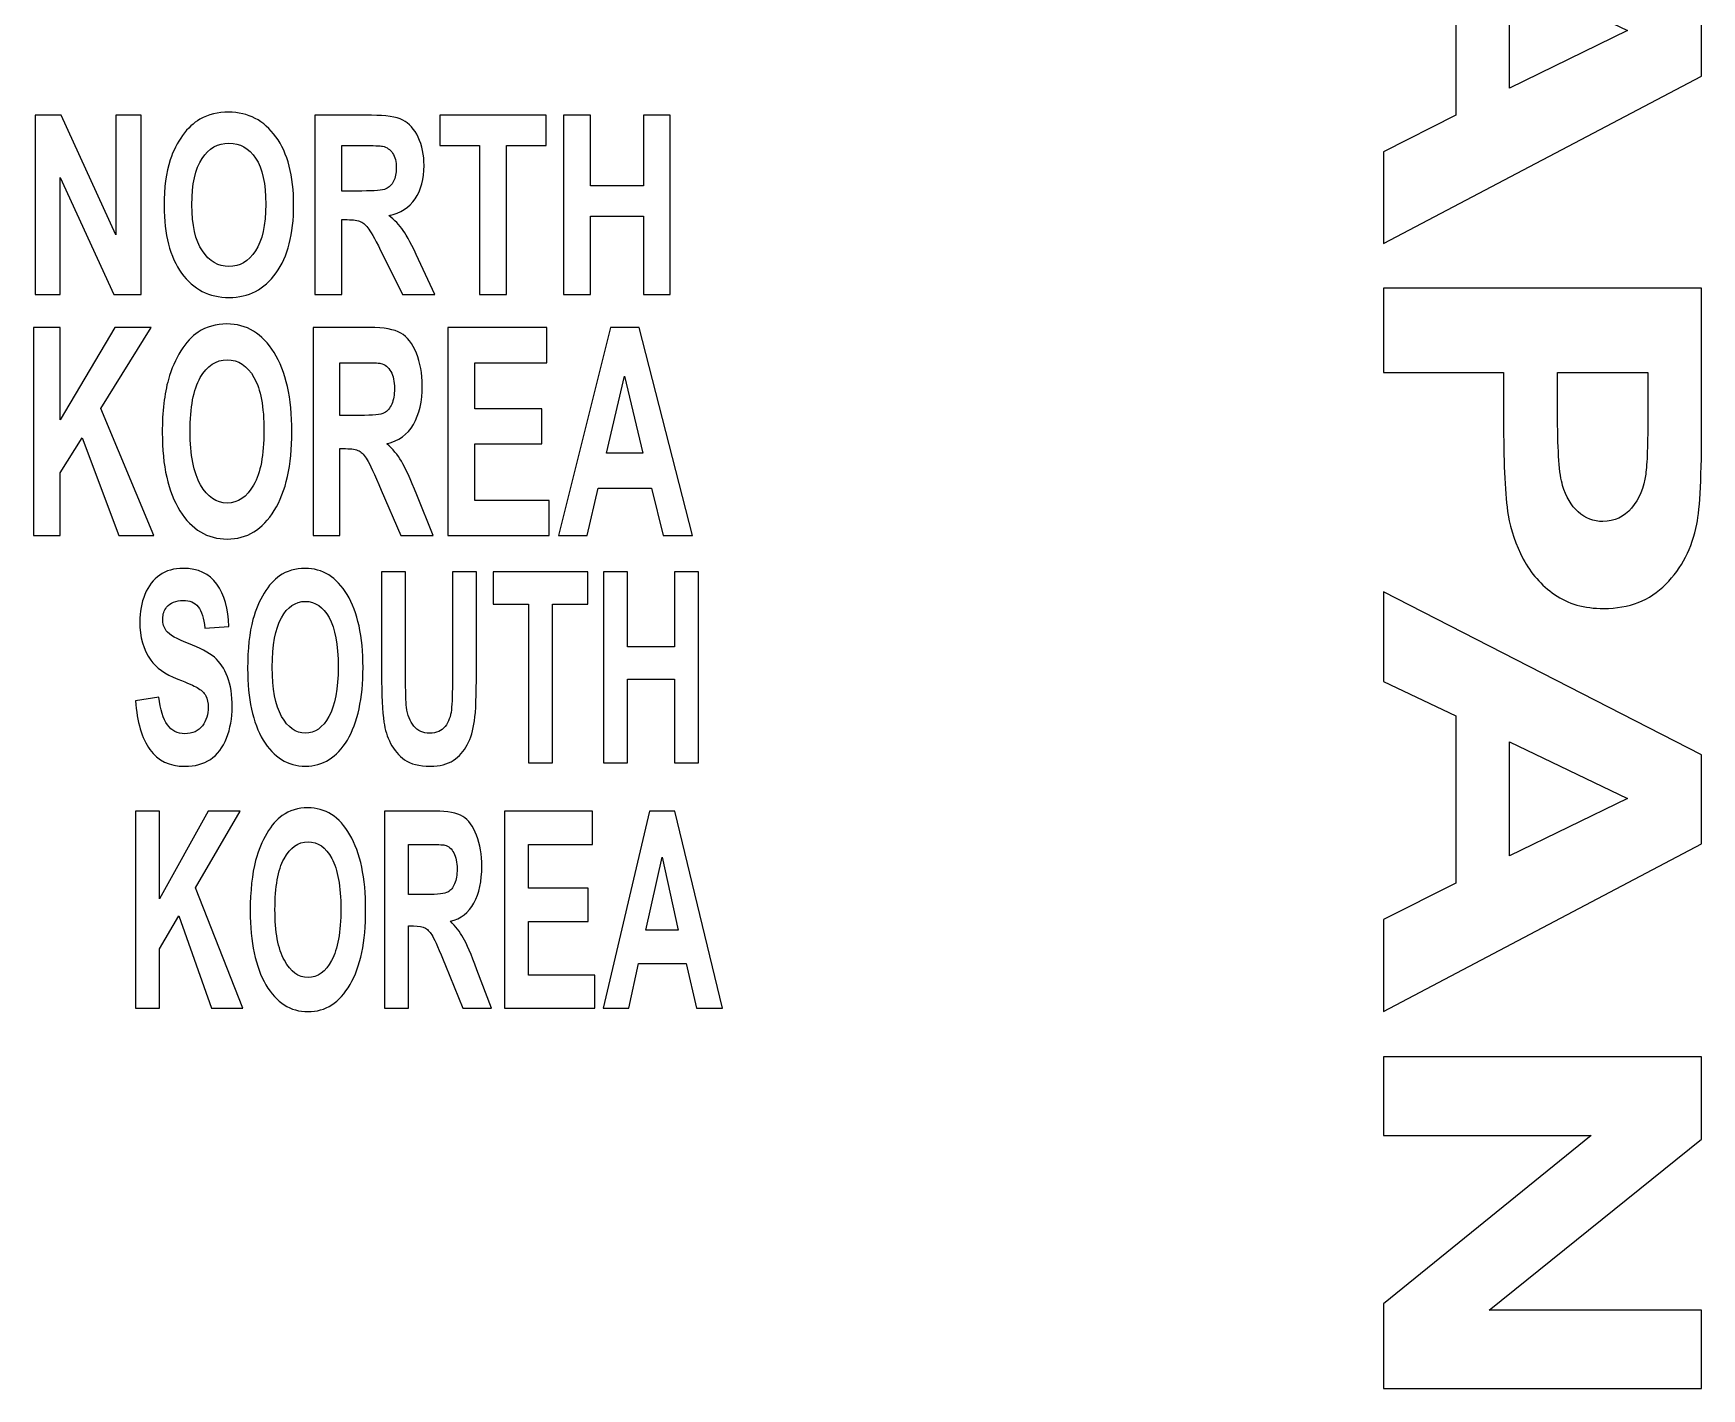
# Model space of a CAD drawing. Header units: centimetres. Extents: x -12.1 to 12.1, y -5 to 6.2.
# Drawn here: x 6.6 to 7.875, y 2.236 to 3.272 of the extents above; entities that cross this region are included whole.
import ezdxf

# ---------------------------------------------------------------- set-up
doc = ezdxf.new("R2010")
doc.units = ezdxf.units.CM
doc.header["$MEASUREMENT"] = 0
doc.layers.add('Layer 1', color=7, linetype='Continuous')

msp = doc.modelspace()

# ---------------------------------------------------------------- linework, layer by layer
at = {"layer": 'Layer 1', "color": 250}
for points, knots in [([(7.63153, 3.11112), (7.63153, 3.11112), (7.63153, 3.18124), (7.63153, 3.18124), (7.63153, 3.18124), (7.63153, 3.18124), (7.68674, 3.20914), (7.68674, 3.20914), (7.68674, 3.20914), (7.68674, 3.20914), (7.68674, 3.33676), (7.68674, 3.33676), (7.68674, 3.33676), (7.68674, 3.33676), (7.63153, 3.36312), (7.63153, 3.36312), (7.63153, 3.36312), (7.63153, 3.36312), (7.63153, 3.43152), (7.63153, 3.43152), (7.63153, 3.43152), (7.63153, 3.43152), (7.8745, 3.30715), (7.8745, 3.30715), (7.8745, 3.30715), (7.8745, 3.30715), (7.8745, 3.23899), (7.8745, 3.23899), (7.8745, 3.23899), (7.8745, 3.23899), (7.63153, 3.11112), (7.63153, 3.11112)], [0, 0, 0, 0, 0.1111111, 0.1111111, 0.1111111, 0.1111111, 0.2222222, 0.2222222, 0.2222222, 0.2222222, 0.3333333, 0.3333333, 0.3333333, 0.3333333, 0.4444444, 0.4444444, 0.4444444, 0.4444444, 0.5555556, 0.5555556, 0.5555556, 0.5555556, 0.6666667, 0.6666667, 0.6666667, 0.6666667, 0.7777778, 0.7777778, 0.7777778, 0.7777778, 1, 1, 1, 1]), ([(7.72768, 3.22984), (7.72768, 3.22984), (7.81787, 3.27384), (7.81787, 3.27384), (7.81787, 3.27384), (7.81787, 3.27384), (7.72768, 3.31696), (7.72768, 3.31696), (7.72768, 3.31696), (7.72768, 3.31696), (7.72768, 3.22984), (7.72768, 3.22984)], [0, 0, 0, 0, 0.25, 0.25, 0.25, 0.25, 0.5, 0.5, 0.5, 0.5, 1, 1, 1, 1]), ([(6.60137, 3.07219), (6.60137, 3.07219), (6.60137, 3.20905), (6.60137, 3.20905), (6.60137, 3.20905), (6.60137, 3.20905), (6.6214, 3.20905), (6.6214, 3.20905), (6.6214, 3.20905), (6.6214, 3.20905), (6.66315, 3.11767), (6.66315, 3.11767), (6.66315, 3.11767), (6.66315, 3.11767), (6.66315, 3.20905), (6.66315, 3.20905), (6.66315, 3.20905), (6.66315, 3.20905), (6.68234, 3.20905), (6.68234, 3.20905), (6.68234, 3.20905), (6.68234, 3.20905), (6.68234, 3.07219), (6.68234, 3.07219), (6.68234, 3.07219), (6.68234, 3.07219), (6.66164, 3.07219), (6.66164, 3.07219), (6.66164, 3.07219), (6.66164, 3.07219), (6.62053, 3.16144), (6.62053, 3.16144), (6.62053, 3.16144), (6.62053, 3.16144), (6.62053, 3.07219), (6.62053, 3.07219), (6.62053, 3.07219), (6.62053, 3.07219), (6.60137, 3.07219), (6.60137, 3.07219)], [0, 0, 0, 0, 0.0909091, 0.0909091, 0.0909091, 0.0909091, 0.1818182, 0.1818182, 0.1818182, 0.1818182, 0.2727273, 0.2727273, 0.2727273, 0.2727273, 0.3636364, 0.3636364, 0.3636364, 0.3636364, 0.4545455, 0.4545455, 0.4545455, 0.4545455, 0.5454545, 0.5454545, 0.5454545, 0.5454545, 0.6363636, 0.6363636, 0.6363636, 0.6363636, 0.7272727, 0.7272727, 0.7272727, 0.7272727, 0.8181818, 0.8181818, 0.8181818, 0.8181818, 1, 1, 1, 1]), ([(6.69993, 3.13978), (6.69993, 3.15373), (6.70151, 3.1654), (6.70456, 3.17489), (6.70456, 3.17489), (6.70689, 3.18185), (6.71007, 3.18812), (6.71406, 3.19365), (6.71406, 3.19365), (6.7181, 3.19921), (6.72253, 3.20331), (6.72728, 3.20596), (6.72728, 3.20596), (6.73363, 3.20958), (6.74099, 3.21138), (6.74926, 3.21138), (6.74926, 3.21138), (6.76428, 3.21138), (6.77634, 3.20515), (6.78534, 3.19263), (6.78534, 3.19263), (6.79439, 3.18011), (6.79891, 3.16273), (6.79891, 3.14045), (6.79891, 3.14045), (6.79891, 3.11834), (6.79443, 3.10105), (6.78549, 3.08859), (6.78549, 3.08859), (6.77651, 3.07609), (6.76458, 3.06987), (6.74955, 3.06987), (6.74955, 3.06987), (6.73438, 3.06987), (6.72229, 3.07606), (6.71335, 3.08847), (6.71335, 3.08847), (6.70441, 3.1009), (6.69993, 3.11802), (6.69993, 3.13978)], [0, 0, 0, 0, 0.0909091, 0.0909091, 0.0909091, 0.0909091, 0.1818182, 0.1818182, 0.1818182, 0.1818182, 0.2727273, 0.2727273, 0.2727273, 0.2727273, 0.3636364, 0.3636364, 0.3636364, 0.3636364, 0.4545455, 0.4545455, 0.4545455, 0.4545455, 0.5454545, 0.5454545, 0.5454545, 0.5454545, 0.6363636, 0.6363636, 0.6363636, 0.6363636, 0.7272727, 0.7272727, 0.7272727, 0.7272727, 0.8181818, 0.8181818, 0.8181818, 0.8181818, 1, 1, 1, 1]), ([(6.81504, 3.07219), (6.81504, 3.07219), (6.81504, 3.20905), (6.81504, 3.20905), (6.81504, 3.20905), (6.81504, 3.20905), (6.85843, 3.20905), (6.85843, 3.20905), (6.85843, 3.20905), (6.86935, 3.20905), (6.87724, 3.2078), (6.88222, 3.20538), (6.88222, 3.20538), (6.88711, 3.20291), (6.8911, 3.19854), (6.89407, 3.19225), (6.89407, 3.19225), (6.89704, 3.18596), (6.8985, 3.17876), (6.8985, 3.1707), (6.8985, 3.1707), (6.8985, 3.16042), (6.89628, 3.15192), (6.89177, 3.14525), (6.89177, 3.14525), (6.88729, 3.13856), (6.88053, 3.13433), (6.87159, 3.13258), (6.87159, 3.13258), (6.87604, 3.12912), (6.87972, 3.12528), (6.88262, 3.12108), (6.88262, 3.12108), (6.88548, 3.11695), (6.88944, 3.10952), (6.89436, 3.0989), (6.89436, 3.0989), (6.89436, 3.0989), (6.90682, 3.07219), (6.90682, 3.07219), (6.90682, 3.07219), (6.90682, 3.07219), (6.88218, 3.07219), (6.88218, 3.07219), (6.88218, 3.07219), (6.88218, 3.07219), (6.86728, 3.10198), (6.86728, 3.10198), (6.86728, 3.10198), (6.86198, 3.11261), (6.85837, 3.11931), (6.85639, 3.1221), (6.85639, 3.1221), (6.85443, 3.12487), (6.8524, 3.12676), (6.85018, 3.12778), (6.85018, 3.12778), (6.84803, 3.12883), (6.84457, 3.12932), (6.83982, 3.12932), (6.83982, 3.12932), (6.83982, 3.12932), (6.83566, 3.12932), (6.83566, 3.12932), (6.83566, 3.12932), (6.83566, 3.12932), (6.83566, 3.07219), (6.83566, 3.07219), (6.83566, 3.07219), (6.83566, 3.07219), (6.81504, 3.07219), (6.81504, 3.07219)], [0, 0, 0, 0, 0.0526316, 0.0526316, 0.0526316, 0.0526316, 0.1052632, 0.1052632, 0.1052632, 0.1052632, 0.1578947, 0.1578947, 0.1578947, 0.1578947, 0.2105263, 0.2105263, 0.2105263, 0.2105263, 0.2631579, 0.2631579, 0.2631579, 0.2631579, 0.3157895, 0.3157895, 0.3157895, 0.3157895, 0.3684211, 0.3684211, 0.3684211, 0.3684211, 0.4210526, 0.4210526, 0.4210526, 0.4210526, 0.4736842, 0.4736842, 0.4736842, 0.4736842, 0.5263158, 0.5263158, 0.5263158, 0.5263158, 0.5789474, 0.5789474, 0.5789474, 0.5789474, 0.6315789, 0.6315789, 0.6315789, 0.6315789, 0.6842105, 0.6842105, 0.6842105, 0.6842105, 0.7368421, 0.7368421, 0.7368421, 0.7368421, 0.7894737, 0.7894737, 0.7894737, 0.7894737, 0.8421053, 0.8421053, 0.8421053, 0.8421053, 0.8947368, 0.8947368, 0.8947368, 0.8947368, 1, 1, 1, 1]), ([(6.94092, 3.07219), (6.94092, 3.07219), (6.94092, 3.1859), (6.94092, 3.1859), (6.94092, 3.1859), (6.94092, 3.1859), (6.91061, 3.1859), (6.91061, 3.1859), (6.91061, 3.1859), (6.91061, 3.1859), (6.91061, 3.20905), (6.91061, 3.20905), (6.91061, 3.20905), (6.91061, 3.20905), (6.99173, 3.20905), (6.99173, 3.20905), (6.99173, 3.20905), (6.99173, 3.20905), (6.99173, 3.1859), (6.99173, 3.1859), (6.99173, 3.1859), (6.99173, 3.1859), (6.96154, 3.1859), (6.96154, 3.1859), (6.96154, 3.1859), (6.96154, 3.1859), (6.96154, 3.07219), (6.96154, 3.07219), (6.96154, 3.07219), (6.96154, 3.07219), (6.94092, 3.07219), (6.94092, 3.07219)], [0, 0, 0, 0, 0.1111111, 0.1111111, 0.1111111, 0.1111111, 0.2222222, 0.2222222, 0.2222222, 0.2222222, 0.3333333, 0.3333333, 0.3333333, 0.3333333, 0.4444444, 0.4444444, 0.4444444, 0.4444444, 0.5555556, 0.5555556, 0.5555556, 0.5555556, 0.6666667, 0.6666667, 0.6666667, 0.6666667, 0.7777778, 0.7777778, 0.7777778, 0.7777778, 1, 1, 1, 1]), ([(7.0051, 3.07219), (7.0051, 3.07219), (7.0051, 3.20905), (7.0051, 3.20905), (7.0051, 3.20905), (7.0051, 3.20905), (7.02572, 3.20905), (7.02572, 3.20905), (7.02572, 3.20905), (7.02572, 3.20905), (7.02572, 3.15518), (7.02572, 3.15518), (7.02572, 3.15518), (7.02572, 3.15518), (7.06607, 3.15518), (7.06607, 3.15518), (7.06607, 3.15518), (7.06607, 3.15518), (7.06607, 3.20905), (7.06607, 3.20905), (7.06607, 3.20905), (7.06607, 3.20905), (7.08663, 3.20905), (7.08663, 3.20905), (7.08663, 3.20905), (7.08663, 3.20905), (7.08663, 3.07219), (7.08663, 3.07219), (7.08663, 3.07219), (7.08663, 3.07219), (7.06607, 3.07219), (7.06607, 3.07219), (7.06607, 3.07219), (7.06607, 3.07219), (7.06607, 3.13203), (7.06607, 3.13203), (7.06607, 3.13203), (7.06607, 3.13203), (7.02572, 3.13203), (7.02572, 3.13203), (7.02572, 3.13203), (7.02572, 3.13203), (7.02572, 3.07219), (7.02572, 3.07219), (7.02572, 3.07219), (7.02572, 3.07219), (7.0051, 3.07219), (7.0051, 3.07219)], [0, 0, 0, 0, 0.0769231, 0.0769231, 0.0769231, 0.0769231, 0.1538462, 0.1538462, 0.1538462, 0.1538462, 0.2307692, 0.2307692, 0.2307692, 0.2307692, 0.3076923, 0.3076923, 0.3076923, 0.3076923, 0.3846154, 0.3846154, 0.3846154, 0.3846154, 0.4615385, 0.4615385, 0.4615385, 0.4615385, 0.5384615, 0.5384615, 0.5384615, 0.5384615, 0.6153846, 0.6153846, 0.6153846, 0.6153846, 0.6923077, 0.6923077, 0.6923077, 0.6923077, 0.7692308, 0.7692308, 0.7692308, 0.7692308, 0.8461538, 0.8461538, 0.8461538, 0.8461538, 1, 1, 1, 1]), ([(6.72116, 3.14071), (6.72116, 3.12524), (6.72381, 3.11348), (6.72917, 3.10547), (6.72917, 3.10547), (6.7345, 3.09747), (6.74129, 3.09348), (6.74949, 3.09348), (6.74949, 3.09348), (6.7577, 3.09348), (6.76443, 3.09747), (6.76976, 3.10538), (6.76976, 3.10538), (6.77495, 3.11331), (6.7776, 3.12524), (6.7776, 3.14108), (6.7776, 3.14108), (6.7776, 3.15678), (6.77503, 3.16849), (6.76988, 3.1762), (6.76988, 3.1762), (6.76481, 3.18392), (6.75797, 3.18777), (6.74949, 3.18777), (6.74949, 3.18777), (6.74099, 3.18777), (6.73415, 3.18386), (6.72894, 3.17606), (6.72894, 3.17606), (6.72375, 3.16826), (6.72116, 3.15646), (6.72116, 3.14071)], [0, 0, 0, 0, 0.1111111, 0.1111111, 0.1111111, 0.1111111, 0.2222222, 0.2222222, 0.2222222, 0.2222222, 0.3333333, 0.3333333, 0.3333333, 0.3333333, 0.4444444, 0.4444444, 0.4444444, 0.4444444, 0.5555556, 0.5555556, 0.5555556, 0.5555556, 0.6666667, 0.6666667, 0.6666667, 0.6666667, 0.7777778, 0.7777778, 0.7777778, 0.7777778, 1, 1, 1, 1]), ([(6.83566, 3.15119), (6.83566, 3.15119), (6.85092, 3.15119), (6.85092, 3.15119), (6.85092, 3.15119), (6.86079, 3.15119), (6.86699, 3.15175), (6.86937, 3.15285), (6.86937, 3.15285), (6.87185, 3.15396), (6.8738, 3.15591), (6.8752, 3.15865), (6.8752, 3.15865), (6.87657, 3.16138), (6.8773, 3.16479), (6.8773, 3.16892), (6.8773, 3.16892), (6.8773, 3.17352), (6.87633, 3.17725), (6.87453, 3.18008), (6.87453, 3.18008), (6.87269, 3.18287), (6.87013, 3.18468), (6.86678, 3.18543), (6.86678, 3.18543), (6.8651, 3.18575), (6.86011, 3.1859), (6.85173, 3.1859), (6.85173, 3.1859), (6.85173, 3.1859), (6.83566, 3.1859), (6.83566, 3.1859), (6.83566, 3.1859), (6.83566, 3.1859), (6.83566, 3.15119), (6.83566, 3.15119)], [0, 0, 0, 0, 0.1, 0.1, 0.1, 0.1, 0.2, 0.2, 0.2, 0.2, 0.3, 0.3, 0.3, 0.3, 0.4, 0.4, 0.4, 0.4, 0.5, 0.5, 0.5, 0.5, 0.6, 0.6, 0.6, 0.6, 0.7, 0.7, 0.7, 0.7, 0.8, 0.8, 0.8, 0.8, 1, 1, 1, 1]), ([(7.63153, 3.07691), (7.63153, 3.07691), (7.8745, 3.07691), (7.8745, 3.07691), (7.8745, 3.07691), (7.8745, 3.07691), (7.8745, 2.97348), (7.8745, 2.97348), (7.8745, 2.97348), (7.8745, 2.93426), (7.8733, 2.90869), (7.87086, 2.89678), (7.87086, 2.89678), (7.86725, 2.87849), (7.8593, 2.86317), (7.8471, 2.85086), (7.8471, 2.85086), (7.8349, 2.83848), (7.81912, 2.83231), (7.79978, 2.83231), (7.79978, 2.83231), (7.78488, 2.83231), (7.77232, 2.83586), (7.76216, 2.843), (7.76216, 2.843), (7.75197, 2.8501), (7.74402, 2.85916), (7.7382, 2.87011), (7.7382, 2.87011), (7.7324, 2.88108), (7.72856, 2.89224), (7.72673, 2.90356), (7.72673, 2.90356), (7.72437, 2.91894), (7.72323, 2.94124), (7.72323, 2.97042), (7.72323, 2.97042), (7.72323, 2.97042), (7.72323, 3.01247), (7.72323, 3.01247), (7.72323, 3.01247), (7.72323, 3.01247), (7.63153, 3.01247), (7.63153, 3.01247), (7.63153, 3.01247), (7.63153, 3.01247), (7.63153, 3.07691), (7.63153, 3.07691)], [0, 0, 0, 0, 0.0769231, 0.0769231, 0.0769231, 0.0769231, 0.1538462, 0.1538462, 0.1538462, 0.1538462, 0.2307692, 0.2307692, 0.2307692, 0.2307692, 0.3076923, 0.3076923, 0.3076923, 0.3076923, 0.3846154, 0.3846154, 0.3846154, 0.3846154, 0.4615385, 0.4615385, 0.4615385, 0.4615385, 0.5384615, 0.5384615, 0.5384615, 0.5384615, 0.6153846, 0.6153846, 0.6153846, 0.6153846, 0.6923077, 0.6923077, 0.6923077, 0.6923077, 0.7692308, 0.7692308, 0.7692308, 0.7692308, 0.8461538, 0.8461538, 0.8461538, 0.8461538, 1, 1, 1, 1]), ([(6.60006, 2.8881), (6.60006, 2.8881), (6.60006, 3.04694), (6.60006, 3.04694), (6.60006, 3.04694), (6.60006, 3.04694), (6.62064, 3.04694), (6.62064, 3.04694), (6.62064, 3.04694), (6.62064, 3.04694), (6.62064, 2.97639), (6.62064, 2.97639), (6.62064, 2.97639), (6.62064, 2.97639), (6.66229, 3.04694), (6.66229, 3.04694), (6.66229, 3.04694), (6.66229, 3.04694), (6.69, 3.04694), (6.69, 3.04694), (6.69, 3.04694), (6.69, 3.04694), (6.65156, 2.98507), (6.65156, 2.98507), (6.65156, 2.98507), (6.65156, 2.98507), (6.6921, 2.8881), (6.6921, 2.8881), (6.6921, 2.8881), (6.6921, 2.8881), (6.66546, 2.8881), (6.66546, 2.8881), (6.66546, 2.8881), (6.66546, 2.8881), (6.63736, 2.96264), (6.63736, 2.96264), (6.63736, 2.96264), (6.63736, 2.96264), (6.62064, 2.93606), (6.62064, 2.93606), (6.62064, 2.93606), (6.62064, 2.93606), (6.62064, 2.8881), (6.62064, 2.8881), (6.62064, 2.8881), (6.62064, 2.8881), (6.60006, 2.8881), (6.60006, 2.8881)], [0, 0, 0, 0, 0.0769231, 0.0769231, 0.0769231, 0.0769231, 0.1538462, 0.1538462, 0.1538462, 0.1538462, 0.2307692, 0.2307692, 0.2307692, 0.2307692, 0.3076923, 0.3076923, 0.3076923, 0.3076923, 0.3846154, 0.3846154, 0.3846154, 0.3846154, 0.4615385, 0.4615385, 0.4615385, 0.4615385, 0.5384615, 0.5384615, 0.5384615, 0.5384615, 0.6153846, 0.6153846, 0.6153846, 0.6153846, 0.6923077, 0.6923077, 0.6923077, 0.6923077, 0.7692308, 0.7692308, 0.7692308, 0.7692308, 0.8461538, 0.8461538, 0.8461538, 0.8461538, 1, 1, 1, 1]), ([(6.69854, 2.96655), (6.69854, 2.98273), (6.70011, 2.9963), (6.70323, 3.00728), (6.70323, 3.00728), (6.70555, 3.01538), (6.7087, 3.02263), (6.71274, 3.02904), (6.71274, 3.02904), (6.71671, 3.0355), (6.72113, 3.04025), (6.72591, 3.04334), (6.72591, 3.04334), (6.73226, 3.04755), (6.73959, 3.04963), (6.74795, 3.04963), (6.74795, 3.04963), (6.76295, 3.04963), (6.77495, 3.04237), (6.784, 3.02787), (6.784, 3.02787), (6.793, 3.01334), (6.79754, 2.99316), (6.79754, 2.96731), (6.79754, 2.96731), (6.79754, 2.94165), (6.79306, 2.92159), (6.78412, 2.90712), (6.78412, 2.90712), (6.77514, 2.89264), (6.76318, 2.88539), (6.74819, 2.88539), (6.74819, 2.88539), (6.73304, 2.88539), (6.72096, 2.89258), (6.71202, 2.907), (6.71202, 2.907), (6.70302, 2.92141), (6.69854, 2.94127), (6.69854, 2.96655)], [0, 0, 0, 0, 0.0909091, 0.0909091, 0.0909091, 0.0909091, 0.1818182, 0.1818182, 0.1818182, 0.1818182, 0.2727273, 0.2727273, 0.2727273, 0.2727273, 0.3636364, 0.3636364, 0.3636364, 0.3636364, 0.4545455, 0.4545455, 0.4545455, 0.4545455, 0.5454545, 0.5454545, 0.5454545, 0.5454545, 0.6363636, 0.6363636, 0.6363636, 0.6363636, 0.7272727, 0.7272727, 0.7272727, 0.7272727, 0.8181818, 0.8181818, 0.8181818, 0.8181818, 1, 1, 1, 1]), ([(6.8137, 2.8881), (6.8137, 2.8881), (6.8137, 3.04694), (6.8137, 3.04694), (6.8137, 3.04694), (6.8137, 3.04694), (6.85706, 3.04694), (6.85706, 3.04694), (6.85706, 3.04694), (6.86798, 3.04694), (6.8759, 3.04552), (6.88082, 3.04267), (6.88082, 3.04267), (6.8858, 3.03981), (6.88973, 3.03472), (6.8927, 3.02744), (6.8927, 3.02744), (6.89564, 3.02013), (6.89718, 3.0118), (6.89718, 3.00242), (6.89718, 3.00242), (6.89718, 2.99049), (6.89489, 2.98064), (6.89037, 2.9729), (6.89037, 2.9729), (6.88588, 2.96512), (6.87916, 2.96023), (6.87019, 2.9582), (6.87019, 2.9582), (6.87465, 2.95414), (6.87831, 2.94972), (6.88126, 2.94486), (6.88126, 2.94486), (6.88414, 2.94002), (6.88805, 2.93146), (6.89299, 2.91905), (6.89299, 2.91905), (6.89299, 2.91905), (6.90543, 2.8881), (6.90543, 2.8881), (6.90543, 2.8881), (6.90543, 2.8881), (6.88077, 2.8881), (6.88077, 2.8881), (6.88077, 2.8881), (6.88077, 2.8881), (6.86588, 2.92267), (6.86588, 2.92267), (6.86588, 2.92267), (6.86058, 2.93501), (6.85697, 2.94278), (6.85502, 2.94599), (6.85502, 2.94599), (6.8531, 2.94925), (6.85103, 2.95141), (6.84885, 2.95263), (6.84885, 2.95263), (6.84663, 2.95382), (6.8432, 2.95441), (6.83845, 2.95441), (6.83845, 2.95441), (6.83845, 2.95441), (6.83426, 2.95441), (6.83426, 2.95441), (6.83426, 2.95441), (6.83426, 2.95441), (6.83426, 2.8881), (6.83426, 2.8881), (6.83426, 2.8881), (6.83426, 2.8881), (6.8137, 2.8881), (6.8137, 2.8881)], [0, 0, 0, 0, 0.0526316, 0.0526316, 0.0526316, 0.0526316, 0.1052632, 0.1052632, 0.1052632, 0.1052632, 0.1578947, 0.1578947, 0.1578947, 0.1578947, 0.2105263, 0.2105263, 0.2105263, 0.2105263, 0.2631579, 0.2631579, 0.2631579, 0.2631579, 0.3157895, 0.3157895, 0.3157895, 0.3157895, 0.3684211, 0.3684211, 0.3684211, 0.3684211, 0.4210526, 0.4210526, 0.4210526, 0.4210526, 0.4736842, 0.4736842, 0.4736842, 0.4736842, 0.5263158, 0.5263158, 0.5263158, 0.5263158, 0.5789474, 0.5789474, 0.5789474, 0.5789474, 0.6315789, 0.6315789, 0.6315789, 0.6315789, 0.6842105, 0.6842105, 0.6842105, 0.6842105, 0.7368421, 0.7368421, 0.7368421, 0.7368421, 0.7894737, 0.7894737, 0.7894737, 0.7894737, 0.8421053, 0.8421053, 0.8421053, 0.8421053, 0.8947368, 0.8947368, 0.8947368, 0.8947368, 1, 1, 1, 1]), ([(6.91658, 2.8881), (6.91658, 2.8881), (6.91658, 3.04694), (6.91658, 3.04694), (6.91658, 3.04694), (6.91658, 3.04694), (6.99223, 3.04694), (6.99223, 3.04694), (6.99223, 3.04694), (6.99223, 3.04694), (6.99223, 3.02007), (6.99223, 3.02007), (6.99223, 3.02007), (6.99223, 3.02007), (6.93722, 3.02007), (6.93722, 3.02007), (6.93722, 3.02007), (6.93722, 3.02007), (6.93722, 2.98486), (6.93722, 2.98486), (6.93722, 2.98486), (6.93722, 2.98486), (6.98838, 2.98486), (6.98838, 2.98486), (6.98838, 2.98486), (6.98838, 2.98486), (6.98838, 2.95807), (6.98838, 2.95807), (6.98838, 2.95807), (6.98838, 2.95807), (6.93722, 2.95807), (6.93722, 2.95807), (6.93722, 2.95807), (6.93722, 2.95807), (6.93722, 2.91486), (6.93722, 2.91486), (6.93722, 2.91486), (6.93722, 2.91486), (6.99421, 2.91486), (6.99421, 2.91486), (6.99421, 2.91486), (6.99421, 2.91486), (6.99421, 2.8881), (6.99421, 2.8881), (6.99421, 2.8881), (6.99421, 2.8881), (6.91658, 2.8881), (6.91658, 2.8881)], [0, 0, 0, 0, 0.0769231, 0.0769231, 0.0769231, 0.0769231, 0.1538462, 0.1538462, 0.1538462, 0.1538462, 0.2307692, 0.2307692, 0.2307692, 0.2307692, 0.3076923, 0.3076923, 0.3076923, 0.3076923, 0.3846154, 0.3846154, 0.3846154, 0.3846154, 0.4615385, 0.4615385, 0.4615385, 0.4615385, 0.5384615, 0.5384615, 0.5384615, 0.5384615, 0.6153846, 0.6153846, 0.6153846, 0.6153846, 0.6923077, 0.6923077, 0.6923077, 0.6923077, 0.7692308, 0.7692308, 0.7692308, 0.7692308, 0.8461538, 0.8461538, 0.8461538, 0.8461538, 1, 1, 1, 1]), ([(7.10369, 2.8881), (7.10369, 2.8881), (7.08128, 2.8881), (7.08128, 2.8881), (7.08128, 2.8881), (7.08128, 2.8881), (7.07234, 2.92418), (7.07234, 2.92418), (7.07234, 2.92418), (7.07234, 2.92418), (7.03157, 2.92418), (7.03157, 2.92418), (7.03157, 2.92418), (7.03157, 2.92418), (7.02315, 2.8881), (7.02315, 2.8881), (7.02315, 2.8881), (7.02315, 2.8881), (7.00128, 2.8881), (7.00128, 2.8881), (7.00128, 2.8881), (7.00128, 2.8881), (7.04103, 3.04694), (7.04103, 3.04694), (7.04103, 3.04694), (7.04103, 3.04694), (7.06281, 3.04694), (7.06281, 3.04694), (7.06281, 3.04694), (7.06281, 3.04694), (7.10369, 2.8881), (7.10369, 2.8881)], [0, 0, 0, 0, 0.1111111, 0.1111111, 0.1111111, 0.1111111, 0.2222222, 0.2222222, 0.2222222, 0.2222222, 0.3333333, 0.3333333, 0.3333333, 0.3333333, 0.4444444, 0.4444444, 0.4444444, 0.4444444, 0.5555556, 0.5555556, 0.5555556, 0.5555556, 0.6666667, 0.6666667, 0.6666667, 0.6666667, 0.7777778, 0.7777778, 0.7777778, 0.7777778, 1, 1, 1, 1]), ([(6.71976, 2.9676), (6.71976, 2.94963), (6.7225, 2.936), (6.7278, 2.92675), (6.7278, 2.92675), (6.73313, 2.91743), (6.73988, 2.9128), (6.74813, 2.9128), (6.74813, 2.9128), (6.75633, 2.9128), (6.76306, 2.91739), (6.76834, 2.92662), (6.76834, 2.92662), (6.7736, 2.93586), (6.77623, 2.94963), (6.77623, 2.96806), (6.77623, 2.96806), (6.77623, 2.98626), (6.77366, 2.99986), (6.7686, 3.0088), (6.7686, 3.0088), (6.76342, 3.01777), (6.7566, 3.02222), (6.74813, 3.02222), (6.74813, 3.02222), (6.73962, 3.02222), (6.73278, 3.01771), (6.72757, 3.00865), (6.72757, 3.00865), (6.72244, 2.99957), (6.71976, 2.98591), (6.71976, 2.9676)], [0, 0, 0, 0, 0.1111111, 0.1111111, 0.1111111, 0.1111111, 0.2222222, 0.2222222, 0.2222222, 0.2222222, 0.3333333, 0.3333333, 0.3333333, 0.3333333, 0.4444444, 0.4444444, 0.4444444, 0.4444444, 0.5555556, 0.5555556, 0.5555556, 0.5555556, 0.6666667, 0.6666667, 0.6666667, 0.6666667, 0.7777778, 0.7777778, 0.7777778, 0.7777778, 1, 1, 1, 1]), ([(6.83426, 2.97974), (6.83426, 2.97974), (6.84957, 2.97974), (6.84957, 2.97974), (6.84957, 2.97974), (6.85942, 2.97974), (6.86562, 2.98041), (6.86806, 2.98172), (6.86806, 2.98172), (6.87054, 2.983), (6.87244, 2.98524), (6.87383, 2.98845), (6.87383, 2.98845), (6.87523, 2.99162), (6.87593, 2.99558), (6.87593, 3.00032), (6.87593, 3.00032), (6.87593, 3.00568), (6.87503, 3.00999), (6.87313, 3.01328), (6.87313, 3.01328), (6.8713, 3.0166), (6.86876, 3.01867), (6.86541, 3.01955), (6.86541, 3.01955), (6.86375, 3.0199), (6.85872, 3.02007), (6.85033, 3.02007), (6.85033, 3.02007), (6.85033, 3.02007), (6.83426, 3.02007), (6.83426, 3.02007), (6.83426, 3.02007), (6.83426, 3.02007), (6.83426, 2.97974), (6.83426, 2.97974)], [0, 0, 0, 0, 0.1, 0.1, 0.1, 0.1, 0.2, 0.2, 0.2, 0.2, 0.3, 0.3, 0.3, 0.3, 0.4, 0.4, 0.4, 0.4, 0.5, 0.5, 0.5, 0.5, 0.6, 0.6, 0.6, 0.6, 0.7, 0.7, 0.7, 0.7, 0.8, 0.8, 0.8, 0.8, 1, 1, 1, 1]), ([(7.06576, 2.95094), (7.06576, 2.95094), (7.05166, 3.00987), (7.05166, 3.00987), (7.05166, 3.00987), (7.05166, 3.00987), (7.03792, 2.95094), (7.03792, 2.95094), (7.03792, 2.95094), (7.03792, 2.95094), (7.06576, 2.95094), (7.06576, 2.95094)], [0, 0, 0, 0, 0.25, 0.25, 0.25, 0.25, 0.5, 0.5, 0.5, 0.5, 1, 1, 1, 1]), ([(7.83341, 3.01247), (7.83341, 3.01247), (7.76449, 3.01247), (7.76449, 3.01247), (7.76449, 3.01247), (7.76449, 3.01247), (7.76449, 2.97718), (7.76449, 2.97718), (7.76449, 2.97718), (7.76449, 2.95176), (7.76577, 2.93475), (7.7683, 2.92622), (7.7683, 2.92622), (7.77084, 2.91763), (7.7748, 2.91093), (7.78025, 2.90607), (7.78025, 2.90607), (7.78563, 2.90121), (7.79195, 2.89876), (7.79908, 2.89876), (7.79908, 2.89876), (7.80796, 2.89876), (7.81528, 2.90217), (7.82101, 2.90898), (7.82101, 2.90898), (7.82672, 2.91583), (7.8303, 2.92444), (7.83179, 2.93493), (7.83179, 2.93493), (7.83289, 2.94261), (7.83341, 2.95807), (7.83341, 2.98132), (7.83341, 2.98132), (7.83341, 2.98132), (7.83341, 3.01247), (7.83341, 3.01247)], [0, 0, 0, 0, 0.1, 0.1, 0.1, 0.1, 0.2, 0.2, 0.2, 0.2, 0.3, 0.3, 0.3, 0.3, 0.4, 0.4, 0.4, 0.4, 0.5, 0.5, 0.5, 0.5, 0.6, 0.6, 0.6, 0.6, 0.7, 0.7, 0.7, 0.7, 0.8, 0.8, 0.8, 0.8, 1, 1, 1, 1]), ([(6.67807, 2.7619), (6.67807, 2.7619), (6.69591, 2.76469), (6.69591, 2.76469), (6.69591, 2.76469), (6.69702, 2.75506), (6.69921, 2.74798), (6.70247, 2.74347), (6.70247, 2.74347), (6.7057, 2.73892), (6.71021, 2.73669), (6.71577, 2.73669), (6.71577, 2.73669), (6.72168, 2.73669), (6.72614, 2.73869), (6.72914, 2.74271), (6.72914, 2.74271), (6.73214, 2.74673), (6.73359, 2.75144), (6.73359, 2.7568), (6.73359, 2.7568), (6.73359, 2.7603), (6.73302, 2.76322), (6.73173, 2.76563), (6.73173, 2.76563), (6.73048, 2.76808), (6.72827, 2.77017), (6.72512, 2.77197), (6.72512, 2.77197), (6.72299, 2.77317), (6.7181, 2.77527), (6.71042, 2.77832), (6.71042, 2.77832), (6.70063, 2.78226), (6.6937, 2.78706), (6.68971, 2.7928), (6.68971, 2.7928), (6.68415, 2.8008), (6.68135, 2.81064), (6.68135, 2.82217), (6.68135, 2.82217), (6.68135, 2.82963), (6.68264, 2.83659), (6.68526, 2.84306), (6.68526, 2.84306), (6.68791, 2.84955), (6.69166, 2.85447), (6.69664, 2.85785), (6.69664, 2.85785), (6.70157, 2.86126), (6.70753, 2.86294), (6.71452, 2.86294), (6.71452, 2.86294), (6.72591, 2.86294), (6.7345, 2.85892), (6.7403, 2.85089), (6.7403, 2.85089), (6.74603, 2.84285), (6.74909, 2.8321), (6.74935, 2.81868), (6.74935, 2.81868), (6.74935, 2.81868), (6.73103, 2.8174), (6.73103, 2.8174), (6.73103, 2.8174), (6.73022, 2.82492), (6.72858, 2.83031), (6.72597, 2.83359), (6.72597, 2.83359), (6.72337, 2.83688), (6.7195, 2.83851), (6.71432, 2.83851), (6.71432, 2.83851), (6.70902, 2.83851), (6.70483, 2.83677), (6.70182, 2.83324), (6.70182, 2.83324), (6.69987, 2.831), (6.69892, 2.82797), (6.69892, 2.82419), (6.69892, 2.82419), (6.69892, 2.82072), (6.69982, 2.81775), (6.70162, 2.81531), (6.70162, 2.81531), (6.70395, 2.81219), (6.70957, 2.80893), (6.71848, 2.80552), (6.71848, 2.80552), (6.72742, 2.80214), (6.73403, 2.79865), (6.73831, 2.79504), (6.73831, 2.79504), (6.74257, 2.79143), (6.74591, 2.78648), (6.74833, 2.78016), (6.74833, 2.78016), (6.75075, 2.7739), (6.75197, 2.76612), (6.75197, 2.75693), (6.75197, 2.75693), (6.75197, 2.74854), (6.75051, 2.74071), (6.74763, 2.73339), (6.74763, 2.73339), (6.74472, 2.72609), (6.74067, 2.72064), (6.73534, 2.71709), (6.73534, 2.71709), (6.73004, 2.71353), (6.72349, 2.71176), (6.7156, 2.71176), (6.7156, 2.71176), (6.7041, 2.71176), (6.69524, 2.71607), (6.68907, 2.72457), (6.68907, 2.72457), (6.68293, 2.73313), (6.67926, 2.74553), (6.67807, 2.7619)], [0, 0, 0, 0, 0.0322581, 0.0322581, 0.0322581, 0.0322581, 0.0645161, 0.0645161, 0.0645161, 0.0645161, 0.0967742, 0.0967742, 0.0967742, 0.0967742, 0.1290323, 0.1290323, 0.1290323, 0.1290323, 0.1612903, 0.1612903, 0.1612903, 0.1612903, 0.1935484, 0.1935484, 0.1935484, 0.1935484, 0.2258065, 0.2258065, 0.2258065, 0.2258065, 0.2580645, 0.2580645, 0.2580645, 0.2580645, 0.2903226, 0.2903226, 0.2903226, 0.2903226, 0.3225806, 0.3225806, 0.3225806, 0.3225806, 0.3548387, 0.3548387, 0.3548387, 0.3548387, 0.3870968, 0.3870968, 0.3870968, 0.3870968, 0.4193548, 0.4193548, 0.4193548, 0.4193548, 0.4516129, 0.4516129, 0.4516129, 0.4516129, 0.483871, 0.483871, 0.483871, 0.483871, 0.516129, 0.516129, 0.516129, 0.516129, 0.5483871, 0.5483871, 0.5483871, 0.5483871, 0.5806452, 0.5806452, 0.5806452, 0.5806452, 0.6129032, 0.6129032, 0.6129032, 0.6129032, 0.6451613, 0.6451613, 0.6451613, 0.6451613, 0.6774194, 0.6774194, 0.6774194, 0.6774194, 0.7096774, 0.7096774, 0.7096774, 0.7096774, 0.7419355, 0.7419355, 0.7419355, 0.7419355, 0.7741935, 0.7741935, 0.7741935, 0.7741935, 0.8064516, 0.8064516, 0.8064516, 0.8064516, 0.8387097, 0.8387097, 0.8387097, 0.8387097, 0.8709677, 0.8709677, 0.8709677, 0.8709677, 0.9032258, 0.9032258, 0.9032258, 0.9032258, 0.9354839, 0.9354839, 0.9354839, 0.9354839, 1, 1, 1, 1]), ([(6.76373, 2.78651), (6.76373, 2.80138), (6.76507, 2.81388), (6.76784, 2.82398), (6.76784, 2.82398), (6.7699, 2.83141), (6.77273, 2.83811), (6.77631, 2.84399), (6.77631, 2.84399), (6.77989, 2.84993), (6.78383, 2.85429), (6.78808, 2.85715), (6.78808, 2.85715), (6.79376, 2.86102), (6.80022, 2.86294), (6.80764, 2.86294), (6.80764, 2.86294), (6.82104, 2.86294), (6.83175, 2.85627), (6.83979, 2.84291), (6.83979, 2.84291), (6.84783, 2.82957), (6.85188, 2.811), (6.85188, 2.7872), (6.85188, 2.7872), (6.85188, 2.76364), (6.84786, 2.74516), (6.83994, 2.73185), (6.83994, 2.73185), (6.8319, 2.71854), (6.82124, 2.71187), (6.80791, 2.71187), (6.80791, 2.71187), (6.79439, 2.71187), (6.78362, 2.71851), (6.77564, 2.73177), (6.77564, 2.73177), (6.76767, 2.74501), (6.76373, 2.76327), (6.76373, 2.78651)], [0, 0, 0, 0, 0.0909091, 0.0909091, 0.0909091, 0.0909091, 0.1818182, 0.1818182, 0.1818182, 0.1818182, 0.2727273, 0.2727273, 0.2727273, 0.2727273, 0.3636364, 0.3636364, 0.3636364, 0.3636364, 0.4545455, 0.4545455, 0.4545455, 0.4545455, 0.5454545, 0.5454545, 0.5454545, 0.5454545, 0.6363636, 0.6363636, 0.6363636, 0.6363636, 0.7272727, 0.7272727, 0.7272727, 0.7272727, 0.8181818, 0.8181818, 0.8181818, 0.8181818, 1, 1, 1, 1]), ([(6.86603, 2.86044), (6.86603, 2.86044), (6.88443, 2.86044), (6.88443, 2.86044), (6.88443, 2.86044), (6.88443, 2.86044), (6.88443, 2.78132), (6.88443, 2.78132), (6.88443, 2.78132), (6.88443, 2.76877), (6.88464, 2.76065), (6.8851, 2.75693), (6.8851, 2.75693), (6.88588, 2.75095), (6.88775, 2.74615), (6.89072, 2.74251), (6.89072, 2.74251), (6.89363, 2.7389), (6.89774, 2.73709), (6.90284, 2.73709), (6.90284, 2.73709), (6.90805, 2.73709), (6.91195, 2.73881), (6.91462, 2.74225), (6.91462, 2.74225), (6.91725, 2.74563), (6.91887, 2.74984), (6.91937, 2.75483), (6.91937, 2.75483), (6.91992, 2.75981), (6.92019, 2.76808), (6.92019, 2.77963), (6.92019, 2.77963), (6.92019, 2.77963), (6.92019, 2.86044), (6.92019, 2.86044), (6.92019, 2.86044), (6.92019, 2.86044), (6.93854, 2.86044), (6.93854, 2.86044), (6.93854, 2.86044), (6.93854, 2.86044), (6.93854, 2.78371), (6.93854, 2.78371), (6.93854, 2.78371), (6.93854, 2.76618), (6.93807, 2.75381), (6.93705, 2.74656), (6.93705, 2.74656), (6.93608, 2.7393), (6.93425, 2.73319), (6.93154, 2.72824), (6.93154, 2.72824), (6.92893, 2.72323), (6.92535, 2.71927), (6.92086, 2.71633), (6.92086, 2.71633), (6.91641, 2.71336), (6.91058, 2.71187), (6.90336, 2.71187), (6.90336, 2.71187), (6.89471, 2.71187), (6.88813, 2.71348), (6.88367, 2.71671), (6.88367, 2.71671), (6.87913, 2.71994), (6.87561, 2.72411), (6.87299, 2.72926), (6.87299, 2.72926), (6.8704, 2.73442), (6.86868, 2.7398), (6.86786, 2.74545), (6.86786, 2.74545), (6.86667, 2.75384), (6.86603, 2.76618), (6.86603, 2.78251), (6.86603, 2.78251), (6.86603, 2.78251), (6.86603, 2.86044), (6.86603, 2.86044)], [0, 0, 0, 0, 0.047619, 0.047619, 0.047619, 0.047619, 0.0952381, 0.0952381, 0.0952381, 0.0952381, 0.1428571, 0.1428571, 0.1428571, 0.1428571, 0.1904762, 0.1904762, 0.1904762, 0.1904762, 0.2380952, 0.2380952, 0.2380952, 0.2380952, 0.2857143, 0.2857143, 0.2857143, 0.2857143, 0.3333333, 0.3333333, 0.3333333, 0.3333333, 0.3809524, 0.3809524, 0.3809524, 0.3809524, 0.4285714, 0.4285714, 0.4285714, 0.4285714, 0.4761905, 0.4761905, 0.4761905, 0.4761905, 0.5238095, 0.5238095, 0.5238095, 0.5238095, 0.5714286, 0.5714286, 0.5714286, 0.5714286, 0.6190476, 0.6190476, 0.6190476, 0.6190476, 0.6666667, 0.6666667, 0.6666667, 0.6666667, 0.7142857, 0.7142857, 0.7142857, 0.7142857, 0.7619048, 0.7619048, 0.7619048, 0.7619048, 0.8095238, 0.8095238, 0.8095238, 0.8095238, 0.8571429, 0.8571429, 0.8571429, 0.8571429, 0.9047619, 0.9047619, 0.9047619, 0.9047619, 1, 1, 1, 1]), ([(6.97837, 2.71438), (6.97837, 2.71438), (6.97837, 2.83574), (6.97837, 2.83574), (6.97837, 2.83574), (6.97837, 2.83574), (6.9514, 2.83574), (6.9514, 2.83574), (6.9514, 2.83574), (6.9514, 2.83574), (6.9514, 2.86044), (6.9514, 2.86044), (6.9514, 2.86044), (6.9514, 2.86044), (7.02359, 2.86044), (7.02359, 2.86044), (7.02359, 2.86044), (7.02359, 2.86044), (7.02359, 2.83574), (7.02359, 2.83574), (7.02359, 2.83574), (7.02359, 2.83574), (6.99674, 2.83574), (6.99674, 2.83574), (6.99674, 2.83574), (6.99674, 2.83574), (6.99674, 2.71438), (6.99674, 2.71438), (6.99674, 2.71438), (6.99674, 2.71438), (6.97837, 2.71438), (6.97837, 2.71438)], [0, 0, 0, 0, 0.1111111, 0.1111111, 0.1111111, 0.1111111, 0.2222222, 0.2222222, 0.2222222, 0.2222222, 0.3333333, 0.3333333, 0.3333333, 0.3333333, 0.4444444, 0.4444444, 0.4444444, 0.4444444, 0.5555556, 0.5555556, 0.5555556, 0.5555556, 0.6666667, 0.6666667, 0.6666667, 0.6666667, 0.7777778, 0.7777778, 0.7777778, 0.7777778, 1, 1, 1, 1]), ([(7.03553, 2.71438), (7.03553, 2.71438), (7.03553, 2.86044), (7.03553, 2.86044), (7.03553, 2.86044), (7.03553, 2.86044), (7.05387, 2.86044), (7.05387, 2.86044), (7.05387, 2.86044), (7.05387, 2.86044), (7.05387, 2.80296), (7.05387, 2.80296), (7.05387, 2.80296), (7.05387, 2.80296), (7.08987, 2.80296), (7.08987, 2.80296), (7.08987, 2.80296), (7.08987, 2.80296), (7.08987, 2.86044), (7.08987, 2.86044), (7.08987, 2.86044), (7.08987, 2.86044), (7.10821, 2.86044), (7.10821, 2.86044), (7.10821, 2.86044), (7.10821, 2.86044), (7.10821, 2.71438), (7.10821, 2.71438), (7.10821, 2.71438), (7.10821, 2.71438), (7.08987, 2.71438), (7.08987, 2.71438), (7.08987, 2.71438), (7.08987, 2.71438), (7.08987, 2.77824), (7.08987, 2.77824), (7.08987, 2.77824), (7.08987, 2.77824), (7.05387, 2.77824), (7.05387, 2.77824), (7.05387, 2.77824), (7.05387, 2.77824), (7.05387, 2.71438), (7.05387, 2.71438), (7.05387, 2.71438), (7.05387, 2.71438), (7.03553, 2.71438), (7.03553, 2.71438)], [0, 0, 0, 0, 0.0769231, 0.0769231, 0.0769231, 0.0769231, 0.1538462, 0.1538462, 0.1538462, 0.1538462, 0.2307692, 0.2307692, 0.2307692, 0.2307692, 0.3076923, 0.3076923, 0.3076923, 0.3076923, 0.3846154, 0.3846154, 0.3846154, 0.3846154, 0.4615385, 0.4615385, 0.4615385, 0.4615385, 0.5384615, 0.5384615, 0.5384615, 0.5384615, 0.6153846, 0.6153846, 0.6153846, 0.6153846, 0.6923077, 0.6923077, 0.6923077, 0.6923077, 0.7692308, 0.7692308, 0.7692308, 0.7692308, 0.8461538, 0.8461538, 0.8461538, 0.8461538, 1, 1, 1, 1]), ([(7.63153, 2.52458), (7.63153, 2.52458), (7.63153, 2.5947), (7.63153, 2.5947), (7.63153, 2.5947), (7.63153, 2.5947), (7.68674, 2.6226), (7.68674, 2.6226), (7.68674, 2.6226), (7.68674, 2.6226), (7.68674, 2.75022), (7.68674, 2.75022), (7.68674, 2.75022), (7.68674, 2.75022), (7.63153, 2.77658), (7.63153, 2.77658), (7.63153, 2.77658), (7.63153, 2.77658), (7.63153, 2.84498), (7.63153, 2.84498), (7.63153, 2.84498), (7.63153, 2.84498), (7.8745, 2.72061), (7.8745, 2.72061), (7.8745, 2.72061), (7.8745, 2.72061), (7.8745, 2.65244), (7.8745, 2.65244), (7.8745, 2.65244), (7.8745, 2.65244), (7.63153, 2.52458), (7.63153, 2.52458)], [0, 0, 0, 0, 0.1111111, 0.1111111, 0.1111111, 0.1111111, 0.2222222, 0.2222222, 0.2222222, 0.2222222, 0.3333333, 0.3333333, 0.3333333, 0.3333333, 0.4444444, 0.4444444, 0.4444444, 0.4444444, 0.5555556, 0.5555556, 0.5555556, 0.5555556, 0.6666667, 0.6666667, 0.6666667, 0.6666667, 0.7777778, 0.7777778, 0.7777778, 0.7777778, 1, 1, 1, 1]), ([(6.7826, 2.7875), (6.7826, 2.77096), (6.78499, 2.75844), (6.78971, 2.74988), (6.78971, 2.74988), (6.79448, 2.74137), (6.80054, 2.73709), (6.80785, 2.73709), (6.80785, 2.73709), (6.81515, 2.73709), (6.82115, 2.74132), (6.82587, 2.74979), (6.82587, 2.74979), (6.83053, 2.75826), (6.83292, 2.77096), (6.83292, 2.7879), (6.83292, 2.7879), (6.83292, 2.80465), (6.83059, 2.81714), (6.82602, 2.82535), (6.82602, 2.82535), (6.82144, 2.83359), (6.81542, 2.83773), (6.80785, 2.83773), (6.80785, 2.83773), (6.80025, 2.83773), (6.79416, 2.83357), (6.78953, 2.8252), (6.78953, 2.8252), (6.78493, 2.81688), (6.7826, 2.80433), (6.7826, 2.7875)], [0, 0, 0, 0, 0.1111111, 0.1111111, 0.1111111, 0.1111111, 0.2222222, 0.2222222, 0.2222222, 0.2222222, 0.3333333, 0.3333333, 0.3333333, 0.3333333, 0.4444444, 0.4444444, 0.4444444, 0.4444444, 0.5555556, 0.5555556, 0.5555556, 0.5555556, 0.6666667, 0.6666667, 0.6666667, 0.6666667, 0.7777778, 0.7777778, 0.7777778, 0.7777778, 1, 1, 1, 1]), ([(7.72768, 2.64327), (7.72768, 2.64327), (7.81787, 2.68727), (7.81787, 2.68727), (7.81787, 2.68727), (7.81787, 2.68727), (7.72768, 2.7304), (7.72768, 2.7304), (7.72768, 2.7304), (7.72768, 2.7304), (7.72768, 2.64327), (7.72768, 2.64327)], [0, 0, 0, 0, 0.25, 0.25, 0.25, 0.25, 0.5, 0.5, 0.5, 0.5, 1, 1, 1, 1]), ([(6.67801, 2.52694), (6.67801, 2.52694), (6.67801, 2.67755), (6.67801, 2.67755), (6.67801, 2.67755), (6.67801, 2.67755), (6.69635, 2.67755), (6.69635, 2.67755), (6.69635, 2.67755), (6.69635, 2.67755), (6.69635, 2.61065), (6.69635, 2.61065), (6.69635, 2.61065), (6.69635, 2.61065), (6.73348, 2.67755), (6.73348, 2.67755), (6.73348, 2.67755), (6.73348, 2.67755), (6.75812, 2.67755), (6.75812, 2.67755), (6.75812, 2.67755), (6.75812, 2.67755), (6.72387, 2.6189), (6.72387, 2.6189), (6.72387, 2.6189), (6.72387, 2.6189), (6.76001, 2.52694), (6.76001, 2.52694), (6.76001, 2.52694), (6.76001, 2.52694), (6.73622, 2.52694), (6.73622, 2.52694), (6.73622, 2.52694), (6.73622, 2.52694), (6.71126, 2.59761), (6.71126, 2.59761), (6.71126, 2.59761), (6.71126, 2.59761), (6.69635, 2.57245), (6.69635, 2.57245), (6.69635, 2.57245), (6.69635, 2.57245), (6.69635, 2.52694), (6.69635, 2.52694), (6.69635, 2.52694), (6.69635, 2.52694), (6.67801, 2.52694), (6.67801, 2.52694)], [0, 0, 0, 0, 0.0769231, 0.0769231, 0.0769231, 0.0769231, 0.1538462, 0.1538462, 0.1538462, 0.1538462, 0.2307692, 0.2307692, 0.2307692, 0.2307692, 0.3076923, 0.3076923, 0.3076923, 0.3076923, 0.3846154, 0.3846154, 0.3846154, 0.3846154, 0.4615385, 0.4615385, 0.4615385, 0.4615385, 0.5384615, 0.5384615, 0.5384615, 0.5384615, 0.6153846, 0.6153846, 0.6153846, 0.6153846, 0.6923077, 0.6923077, 0.6923077, 0.6923077, 0.7692308, 0.7692308, 0.7692308, 0.7692308, 0.8461538, 0.8461538, 0.8461538, 0.8461538, 1, 1, 1, 1]), ([(6.76574, 2.60131), (6.76574, 2.61665), (6.76714, 2.62952), (6.76988, 2.63992), (6.76988, 2.63992), (6.77198, 2.64761), (6.77477, 2.65448), (6.77835, 2.66057), (6.77835, 2.66057), (6.78193, 2.66665), (6.78583, 2.67122), (6.79014, 2.67414), (6.79014, 2.67414), (6.79576, 2.67812), (6.80234, 2.6801), (6.80971, 2.6801), (6.80971, 2.6801), (6.82311, 2.6801), (6.83382, 2.67324), (6.84189, 2.65946), (6.84189, 2.65946), (6.84989, 2.64568), (6.85391, 2.62656), (6.85391, 2.60204), (6.85391, 2.60204), (6.85391, 2.57773), (6.84995, 2.55871), (6.84195, 2.54499), (6.84195, 2.54499), (6.83396, 2.53125), (6.82331, 2.52438), (6.80991, 2.52438), (6.80991, 2.52438), (6.79643, 2.52438), (6.78566, 2.53122), (6.77774, 2.54488), (6.77774, 2.54488), (6.76976, 2.55854), (6.76574, 2.57735), (6.76574, 2.60131)], [0, 0, 0, 0, 0.0909091, 0.0909091, 0.0909091, 0.0909091, 0.1818182, 0.1818182, 0.1818182, 0.1818182, 0.2727273, 0.2727273, 0.2727273, 0.2727273, 0.3636364, 0.3636364, 0.3636364, 0.3636364, 0.4545455, 0.4545455, 0.4545455, 0.4545455, 0.5454545, 0.5454545, 0.5454545, 0.5454545, 0.6363636, 0.6363636, 0.6363636, 0.6363636, 0.7272727, 0.7272727, 0.7272727, 0.7272727, 0.8181818, 0.8181818, 0.8181818, 0.8181818, 1, 1, 1, 1]), ([(6.86827, 2.52694), (6.86827, 2.52694), (6.86827, 2.67755), (6.86827, 2.67755), (6.86827, 2.67755), (6.86827, 2.67755), (6.90694, 2.67755), (6.90694, 2.67755), (6.90694, 2.67755), (6.91664, 2.67755), (6.92371, 2.67618), (6.92811, 2.67347), (6.92811, 2.67347), (6.9325, 2.67079), (6.93603, 2.66598), (6.93865, 2.65906), (6.93865, 2.65906), (6.9413, 2.65212), (6.94264, 2.64423), (6.94264, 2.63533), (6.94264, 2.63533), (6.94264, 2.62403), (6.94066, 2.61471), (6.93661, 2.60734), (6.93661, 2.60734), (6.93259, 2.59997), (6.92659, 2.59531), (6.91862, 2.59342), (6.91862, 2.59342), (6.92264, 2.58957), (6.9259, 2.58535), (6.92849, 2.58078), (6.92849, 2.58078), (6.93105, 2.57621), (6.93457, 2.56805), (6.93894, 2.55632), (6.93894, 2.55632), (6.93894, 2.55632), (6.95001, 2.52694), (6.95001, 2.52694), (6.95001, 2.52694), (6.95001, 2.52694), (6.92808, 2.52694), (6.92808, 2.52694), (6.92808, 2.52694), (6.92808, 2.52694), (6.91481, 2.55973), (6.91481, 2.55973), (6.91481, 2.55973), (6.91012, 2.57144), (6.90688, 2.5788), (6.90513, 2.58186), (6.90513, 2.58186), (6.90336, 2.58488), (6.90158, 2.58698), (6.89966, 2.58812), (6.89966, 2.58812), (6.89762, 2.58926), (6.89459, 2.58981), (6.89037, 2.58981), (6.89037, 2.58981), (6.89037, 2.58981), (6.88664, 2.58981), (6.88664, 2.58981), (6.88664, 2.58981), (6.88664, 2.58981), (6.88664, 2.52694), (6.88664, 2.52694), (6.88664, 2.52694), (6.88664, 2.52694), (6.86827, 2.52694), (6.86827, 2.52694)], [0, 0, 0, 0, 0.0526316, 0.0526316, 0.0526316, 0.0526316, 0.1052632, 0.1052632, 0.1052632, 0.1052632, 0.1578947, 0.1578947, 0.1578947, 0.1578947, 0.2105263, 0.2105263, 0.2105263, 0.2105263, 0.2631579, 0.2631579, 0.2631579, 0.2631579, 0.3157895, 0.3157895, 0.3157895, 0.3157895, 0.3684211, 0.3684211, 0.3684211, 0.3684211, 0.4210526, 0.4210526, 0.4210526, 0.4210526, 0.4736842, 0.4736842, 0.4736842, 0.4736842, 0.5263158, 0.5263158, 0.5263158, 0.5263158, 0.5789474, 0.5789474, 0.5789474, 0.5789474, 0.6315789, 0.6315789, 0.6315789, 0.6315789, 0.6842105, 0.6842105, 0.6842105, 0.6842105, 0.7368421, 0.7368421, 0.7368421, 0.7368421, 0.7894737, 0.7894737, 0.7894737, 0.7894737, 0.8421053, 0.8421053, 0.8421053, 0.8421053, 0.8947368, 0.8947368, 0.8947368, 0.8947368, 1, 1, 1, 1]), ([(6.95996, 2.52694), (6.95996, 2.52694), (6.95996, 2.67755), (6.95996, 2.67755), (6.95996, 2.67755), (6.95996, 2.67755), (7.02732, 2.67755), (7.02732, 2.67755), (7.02732, 2.67755), (7.02732, 2.67755), (7.02732, 2.65206), (7.02732, 2.65206), (7.02732, 2.65206), (7.02732, 2.65206), (6.97831, 2.65206), (6.97831, 2.65206), (6.97831, 2.65206), (6.97831, 2.65206), (6.97831, 2.61869), (6.97831, 2.61869), (6.97831, 2.61869), (6.97831, 2.61869), (7.02394, 2.61869), (7.02394, 2.61869), (7.02394, 2.61869), (7.02394, 2.61869), (7.02394, 2.5933), (7.02394, 2.5933), (7.02394, 2.5933), (7.02394, 2.5933), (6.97831, 2.5933), (6.97831, 2.5933), (6.97831, 2.5933), (6.97831, 2.5933), (6.97831, 2.55233), (6.97831, 2.55233), (6.97831, 2.55233), (6.97831, 2.55233), (7.02907, 2.55233), (7.02907, 2.55233), (7.02907, 2.55233), (7.02907, 2.55233), (7.02907, 2.52694), (7.02907, 2.52694), (7.02907, 2.52694), (7.02907, 2.52694), (6.95996, 2.52694), (6.95996, 2.52694)], [0, 0, 0, 0, 0.0769231, 0.0769231, 0.0769231, 0.0769231, 0.1538462, 0.1538462, 0.1538462, 0.1538462, 0.2307692, 0.2307692, 0.2307692, 0.2307692, 0.3076923, 0.3076923, 0.3076923, 0.3076923, 0.3846154, 0.3846154, 0.3846154, 0.3846154, 0.4615385, 0.4615385, 0.4615385, 0.4615385, 0.5384615, 0.5384615, 0.5384615, 0.5384615, 0.6153846, 0.6153846, 0.6153846, 0.6153846, 0.6923077, 0.6923077, 0.6923077, 0.6923077, 0.7692308, 0.7692308, 0.7692308, 0.7692308, 0.8461538, 0.8461538, 0.8461538, 0.8461538, 1, 1, 1, 1]), ([(7.12662, 2.52694), (7.12662, 2.52694), (7.10667, 2.52694), (7.10667, 2.52694), (7.10667, 2.52694), (7.10667, 2.52694), (7.09872, 2.56115), (7.09872, 2.56115), (7.09872, 2.56115), (7.09872, 2.56115), (7.06235, 2.56115), (7.06235, 2.56115), (7.06235, 2.56115), (7.06235, 2.56115), (7.0549, 2.52694), (7.0549, 2.52694), (7.0549, 2.52694), (7.0549, 2.52694), (7.03544, 2.52694), (7.03544, 2.52694), (7.03544, 2.52694), (7.03544, 2.52694), (7.07079, 2.67755), (7.07079, 2.67755), (7.07079, 2.67755), (7.07079, 2.67755), (7.09018, 2.67755), (7.09018, 2.67755), (7.09018, 2.67755), (7.09018, 2.67755), (7.12662, 2.52694), (7.12662, 2.52694)], [0, 0, 0, 0, 0.1111111, 0.1111111, 0.1111111, 0.1111111, 0.2222222, 0.2222222, 0.2222222, 0.2222222, 0.3333333, 0.3333333, 0.3333333, 0.3333333, 0.4444444, 0.4444444, 0.4444444, 0.4444444, 0.5555556, 0.5555556, 0.5555556, 0.5555556, 0.6666667, 0.6666667, 0.6666667, 0.6666667, 0.7777778, 0.7777778, 0.7777778, 0.7777778, 1, 1, 1, 1]), ([(6.78464, 2.60236), (6.78464, 2.5853), (6.787, 2.57236), (6.7918, 2.56357), (6.7918, 2.56357), (6.79655, 2.55478), (6.80261, 2.55038), (6.80989, 2.55038), (6.80989, 2.55038), (6.81722, 2.55038), (6.82323, 2.55475), (6.82791, 2.56348), (6.82791, 2.56348), (6.83257, 2.57222), (6.83495, 2.5853), (6.83495, 2.60276), (6.83495, 2.60276), (6.83495, 2.62003), (6.83263, 2.63287), (6.82811, 2.64138), (6.82811, 2.64138), (6.82348, 2.64988), (6.81743, 2.65413), (6.80989, 2.65413), (6.80989, 2.65413), (6.80234, 2.65413), (6.79626, 2.64982), (6.7916, 2.6412), (6.7916, 2.6412), (6.78694, 2.63264), (6.78464, 2.61968), (6.78464, 2.60236)], [0, 0, 0, 0, 0.1111111, 0.1111111, 0.1111111, 0.1111111, 0.2222222, 0.2222222, 0.2222222, 0.2222222, 0.3333333, 0.3333333, 0.3333333, 0.3333333, 0.4444444, 0.4444444, 0.4444444, 0.4444444, 0.5555556, 0.5555556, 0.5555556, 0.5555556, 0.6666667, 0.6666667, 0.6666667, 0.6666667, 0.7777778, 0.7777778, 0.7777778, 0.7777778, 1, 1, 1, 1]), ([(6.88664, 2.61386), (6.88664, 2.61386), (6.90021, 2.61386), (6.90021, 2.61386), (6.90021, 2.61386), (6.90904, 2.61386), (6.91454, 2.61444), (6.91672, 2.6157), (6.91672, 2.6157), (6.91891, 2.61692), (6.92066, 2.61907), (6.92185, 2.62207), (6.92185, 2.62207), (6.92313, 2.62507), (6.92374, 2.62883), (6.92374, 2.63337), (6.92374, 2.63337), (6.92374, 2.63844), (6.92289, 2.64251), (6.92127, 2.64563), (6.92127, 2.64563), (6.91963, 2.64877), (6.91736, 2.65075), (6.91437, 2.65154), (6.91437, 2.65154), (6.91291, 2.65189), (6.90839, 2.65206), (6.90097, 2.65206), (6.90097, 2.65206), (6.90097, 2.65206), (6.88664, 2.65206), (6.88664, 2.65206), (6.88664, 2.65206), (6.88664, 2.65206), (6.88664, 2.61386), (6.88664, 2.61386)], [0, 0, 0, 0, 0.1, 0.1, 0.1, 0.1, 0.2, 0.2, 0.2, 0.2, 0.3, 0.3, 0.3, 0.3, 0.4, 0.4, 0.4, 0.4, 0.5, 0.5, 0.5, 0.5, 0.6, 0.6, 0.6, 0.6, 0.7, 0.7, 0.7, 0.7, 0.8, 0.8, 0.8, 0.8, 1, 1, 1, 1]), ([(7.09277, 2.58652), (7.09277, 2.58652), (7.08031, 2.6424), (7.08031, 2.6424), (7.08031, 2.6424), (7.08031, 2.6424), (7.06803, 2.58652), (7.06803, 2.58652), (7.06803, 2.58652), (7.06803, 2.58652), (7.09277, 2.58652), (7.09277, 2.58652)], [0, 0, 0, 0, 0.25, 0.25, 0.25, 0.25, 0.5, 0.5, 0.5, 0.5, 1, 1, 1, 1]), ([(7.63153, 2.48973), (7.63153, 2.48973), (7.8745, 2.48973), (7.8745, 2.48973), (7.8745, 2.48973), (7.8745, 2.48973), (7.8745, 2.42697), (7.8745, 2.42697), (7.8745, 2.42697), (7.8745, 2.42697), (7.71225, 2.29632), (7.71225, 2.29632), (7.71225, 2.29632), (7.71225, 2.29632), (7.8745, 2.29632), (7.8745, 2.29632), (7.8745, 2.29632), (7.8745, 2.29632), (7.8745, 2.23642), (7.8745, 2.23642), (7.8745, 2.23642), (7.8745, 2.23642), (7.63153, 2.23642), (7.63153, 2.23642), (7.63153, 2.23642), (7.63153, 2.23642), (7.63153, 2.3011), (7.63153, 2.3011), (7.63153, 2.3011), (7.63153, 2.3011), (7.79003, 2.42983), (7.79003, 2.42983), (7.79003, 2.42983), (7.79003, 2.42983), (7.63153, 2.42983), (7.63153, 2.42983), (7.63153, 2.42983), (7.63153, 2.42983), (7.63153, 2.48973), (7.63153, 2.48973)], [0, 0, 0, 0, 0.0909091, 0.0909091, 0.0909091, 0.0909091, 0.1818182, 0.1818182, 0.1818182, 0.1818182, 0.2727273, 0.2727273, 0.2727273, 0.2727273, 0.3636364, 0.3636364, 0.3636364, 0.3636364, 0.4545455, 0.4545455, 0.4545455, 0.4545455, 0.5454545, 0.5454545, 0.5454545, 0.5454545, 0.6363636, 0.6363636, 0.6363636, 0.6363636, 0.7272727, 0.7272727, 0.7272727, 0.7272727, 0.8181818, 0.8181818, 0.8181818, 0.8181818, 1, 1, 1, 1])]:
    msp.add_open_spline(points, degree=3, knots=knots, dxfattribs=at)

doc.saveas('drawing.dxf')
